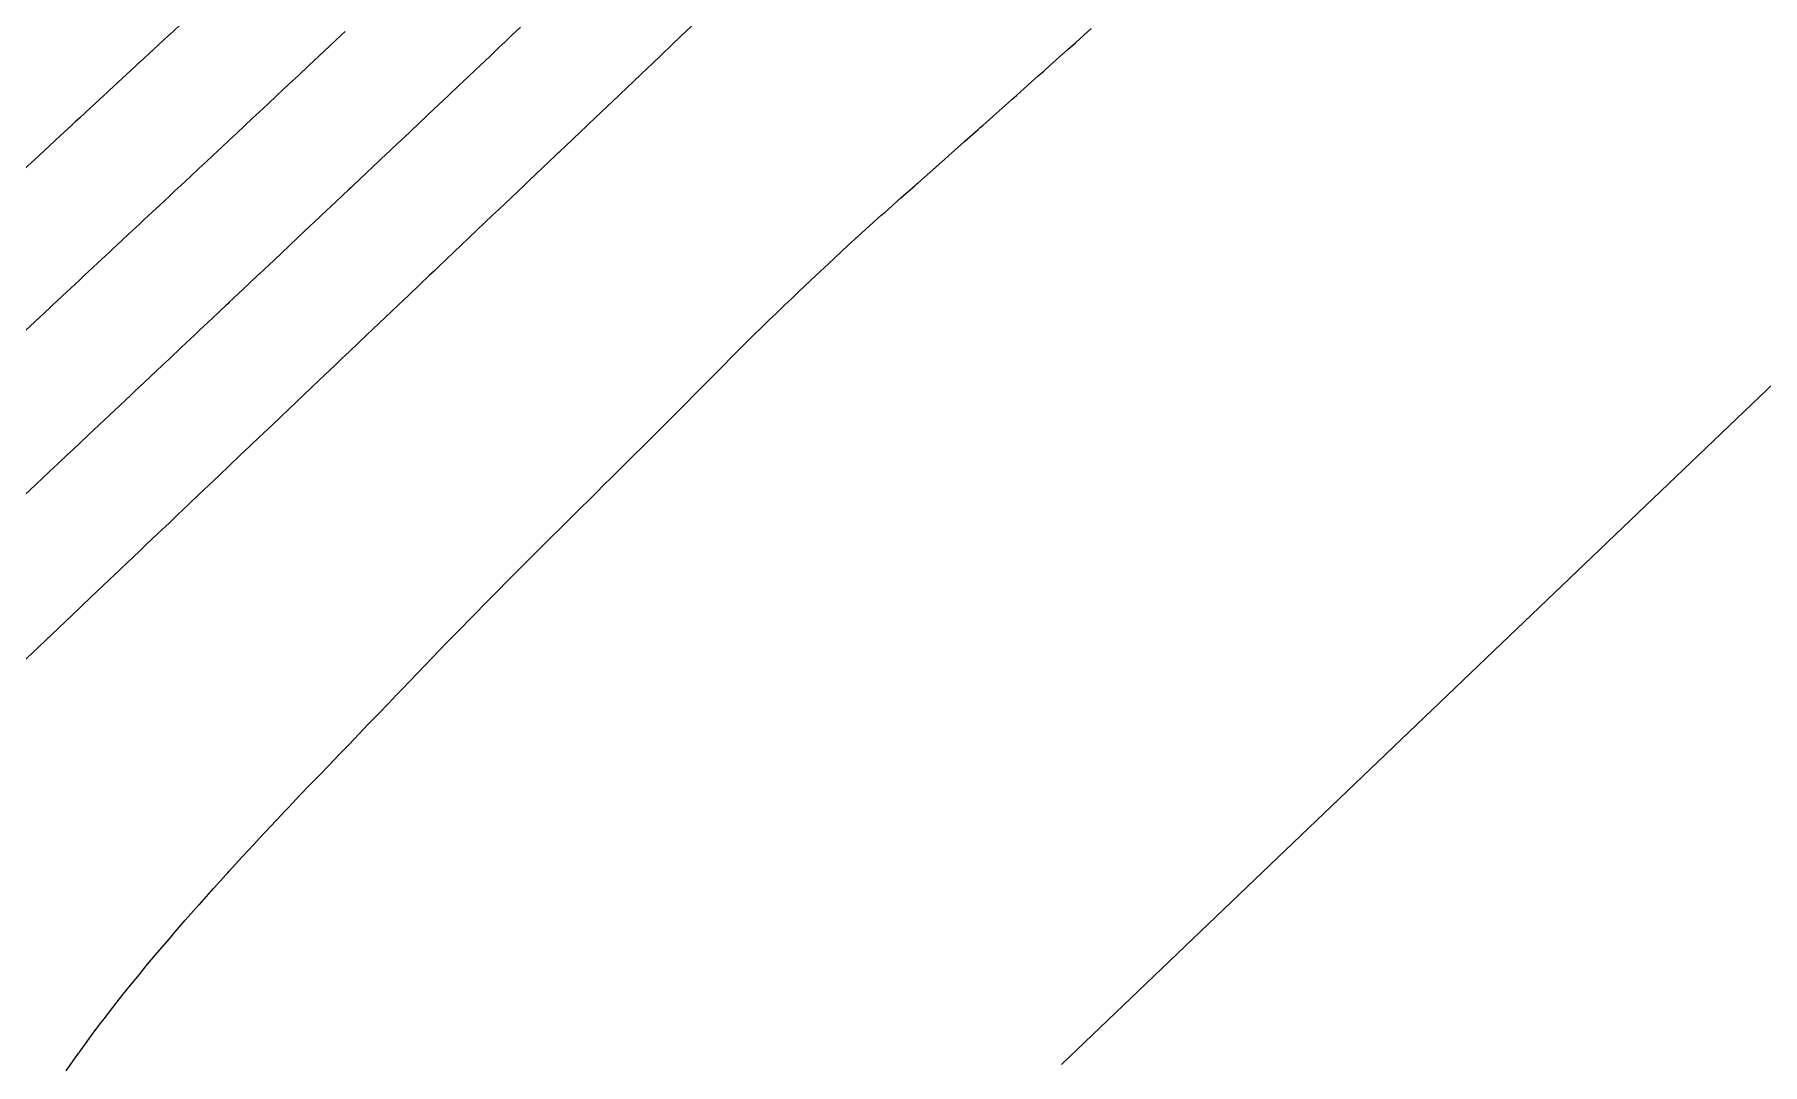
# Model space of a CAD drawing. Extents: x 6012137 to 6013842, y 2108997 to 2110704.
# Drawn here: x 6013282.2 to 6013339.9, y 2110126.3 to 2110160.6 of the extents above; entities that cross this region are included whole.
import ezdxf

# ---------------------------------------------------------------- set-up
doc = ezdxf.new("R2010")
doc.units = 0
doc.layers.get('0').update_dxf_attribs({"linetype": 'CONTINUOUS'})

msp = doc.modelspace()

# ---------------------------------------------------------------- linework, layer by layer
at = {"color": 6, "linetype": 'CONTINUOUS', "flags": 128}
for points in [[(6013287.184, 2110161.102), (6013286.681, 2110160.634), (6013286.666, 2110160.621), (6013286.65, 2110160.606), (6013286.147, 2110160.139), (6013285.681, 2110159.706), (6013285.629, 2110159.658), (6013285.573, 2110159.606), (6013285.11, 2110159.177), (6013284.681, 2110158.78), (6013284.59, 2110158.696), (6013284.493, 2110158.606), (6013284.071, 2110158.216), (6013283.681, 2110157.854), (6013283.552, 2110157.735), (6013283.413, 2110157.606), (6013283.033, 2110157.254), (6013282.681, 2110156.927), (6013282.334, 2110156.606), (6013281.681, 2110156)], [(6013298.399, 2110160.887), (6013298.104, 2110160.606), (6013297.887, 2110160.4), (6013297.681, 2110160.204), (6013297.374, 2110159.913), (6013297.051, 2110159.606), (6013296.861, 2110159.426), (6013296.681, 2110159.255), (6013296.347, 2110158.939), (6013295.995, 2110158.606), (6013295.833, 2110158.453), (6013295.681, 2110158.309), (6013295.319, 2110157.968), (6013294.936, 2110157.606), (6013294.804, 2110157.482), (6013294.681, 2110157.365), (6013294.29, 2110156.997), (6013293.876, 2110156.606), (6013293.775, 2110156.511), (6013293.681, 2110156.422), (6013293.261, 2110156.026), (6013292.816, 2110155.606), (6013292.746, 2110155.54), (6013292.681, 2110155.478), (6013292.232, 2110155.055), (6013291.757, 2110154.606), (6013291.718, 2110154.569), (6013291.681, 2110154.534), (6013291.203, 2110154.083), (6013290.698, 2110153.606), (6013290.689, 2110153.598), (6013290.681, 2110153.59), (6013290.175, 2110153.112), (6013289.681, 2110152.645), (6013289.66, 2110152.626), (6013289.639, 2110152.606), (6013289.146, 2110152.141), (6013288.681, 2110151.702), (6013288.631, 2110151.656), (6013288.578, 2110151.606), (6013288.116, 2110151.171), (6013287.681, 2110150.761), (6013287.601, 2110150.686), (6013287.516, 2110150.606), (6013287.086, 2110150.201), (6013286.681, 2110149.82), (6013286.571, 2110149.716), (6013286.454, 2110149.606), (6013286.056, 2110149.231), (6013285.681, 2110148.878), (6013285.541, 2110148.746), (6013285.392, 2110148.606), (6013285.026, 2110148.261), (6013284.681, 2110147.935), (6013284.511, 2110147.776), (6013284.331, 2110147.606), (6013283.996, 2110147.29), (6013283.681, 2110146.993), (6013283.481, 2110146.805), (6013283.27, 2110146.606), (6013282.967, 2110146.32), (6013282.681, 2110146.05), (6013282.209, 2110145.606), (6013281.681, 2110145.107)], [(6013304.24, 2110161.047), (6013303.777, 2110160.606), (6013302.781, 2110159.656), (6013302.661, 2110159.542), (6013301.717, 2110158.643), (6013301.681, 2110158.608), (6013301.68, 2110158.607), (6013301.679, 2110158.606), (6013300.681, 2110157.657), (6013300.654, 2110157.632), (6013300.627, 2110157.606), (6013299.681, 2110156.706), (6013299.629, 2110156.657), (6013299.575, 2110156.606), (6013298.681, 2110155.755), (6013298.604, 2110155.683), (6013298.523, 2110155.606), (6013297.681, 2110154.805), (6013297.579, 2110154.708), (6013297.471, 2110154.606), (6013296.681, 2110153.854), (6013296.42, 2110153.606), (6013295.681, 2110152.903), (6013295.528, 2110152.758), (6013295.368, 2110152.606), (6013294.681, 2110151.952), (6013294.503, 2110151.783), (6013294.316, 2110151.606), (6013293.681, 2110151.001), (6013293.478, 2110150.809), (6013293.265, 2110150.606), (6013292.681, 2110150.05), (6013292.453, 2110149.834), (6013292.213, 2110149.606), (6013291.681, 2110149.099), (6013291.428, 2110148.859), (6013291.162, 2110148.606), (6013290.681, 2110148.148), (6013290.403, 2110147.884), (6013290.11, 2110147.606), (6013289.681, 2110147.197), (6013289.378, 2110146.909), (6013289.059, 2110146.606), (6013288.681, 2110146.246), (6013288.352, 2110145.934), (6013288.006, 2110145.606), (6013287.823, 2110145.432), (6013287.681, 2110145.296), (6013287.326, 2110144.96), (6013286.952, 2110144.606), (6013286.681, 2110144.347), (6013286.301, 2110143.986), (6013285.899, 2110143.606), (6013285.681, 2110143.398), (6013285.275, 2110143.012), (6013284.847, 2110142.606), (6013284.681, 2110142.447), (6013284.25, 2110142.037), (6013283.795, 2110141.606), (6013283.681, 2110141.497), (6013283.224, 2110141.062), (6013282.744, 2110140.606), (6013281.705, 2110139.618)], [(6013283.239, 2110126.047), (6013283.629, 2110126.606), (6013283.651, 2110126.636), (6013283.681, 2110126.675), (6013284.071, 2110127.216), (6013284.362, 2110127.606), (6013284.5, 2110127.786), (6013284.681, 2110128.014), (6013284.937, 2110128.349), (6013285.139, 2110128.606), (6013285.381, 2110128.906), (6013285.681, 2110129.268), (6013285.831, 2110129.455), (6013285.955, 2110129.606), (6013286.286, 2110130), (6013286.681, 2110130.459), (6013286.747, 2110130.539), (6013286.804, 2110130.606), (6013287.212, 2110131.074), (6013287.681, 2110131.603), (6013287.682, 2110131.605), (6013287.683, 2110131.606), (6013288.153, 2110132.134), (6013288.58, 2110132.606), (6013288.628, 2110132.658), (6013288.681, 2110132.715), (6013289.105, 2110133.182), (6013289.496, 2110133.606), (6013289.585, 2110133.701), (6013289.681, 2110133.802), (6013290.067, 2110134.219), (6013290.431, 2110134.606), (6013290.553, 2110134.734), (6013290.681, 2110134.867), (6013291.04, 2110135.247), (6013291.383, 2110135.606), (6013291.53, 2110135.757), (6013291.681, 2110135.911), (6013292.022, 2110136.265), (6013292.351, 2110136.606), (6013292.514, 2110136.773), (6013292.681, 2110136.946), (6013293.003, 2110137.284), (6013293.311, 2110137.606), (6013293.492, 2110137.794), (6013293.681, 2110137.99), (6013293.982, 2110138.305), (6013294.271, 2110138.606), (6013294.472, 2110138.814), (6013294.681, 2110139.029), (6013294.963, 2110139.324), (6013295.235, 2110139.606), (6013295.454, 2110139.833), (6013295.681, 2110140.067), (6013295.945, 2110140.342), (6013296.201, 2110140.606), (6013296.438, 2110140.849), (6013296.681, 2110141.095), (6013296.933, 2110141.354), (6013297.18, 2110141.606), (6013297.429, 2110141.857), (6013297.681, 2110142.11), (6013297.927, 2110142.36), (6013298.171, 2110142.606), (6013298.426, 2110142.861), (6013298.681, 2110143.114), (6013298.926, 2110143.361), (6013299.171, 2110143.606), (6013299.427, 2110143.86), (6013299.681, 2110144.11), (6013299.929, 2110144.358), (6013300.179, 2110144.606), (6013300.431, 2110144.855), (6013300.681, 2110145.101), (6013300.934, 2110145.353), (6013301.188, 2110145.606), (6013301.435, 2110145.851), (6013301.681, 2110146.095), (6013301.936, 2110146.35), (6013302.192, 2110146.606), (6013302.437, 2110146.849), (6013302.681, 2110147.091), (6013302.938, 2110147.349), (6013303.194, 2110147.606), (6013303.437, 2110147.849), (6013303.681, 2110148.092), (6013303.937, 2110148.35), (6013304.191, 2110148.606), (6013304.436, 2110148.851), (6013304.681, 2110149.096), (6013304.934, 2110149.353), (6013305.183, 2110149.606), (6013305.431, 2110149.856), (6013305.681, 2110150.106), (6013305.93, 2110150.356), (6013306.184, 2110150.606), (6013306.435, 2110150.852), (6013306.681, 2110151.09), (6013306.943, 2110151.344), (6013307.217, 2110151.606), (6013307.453, 2110151.833), (6013307.681, 2110152.049), (6013308.27, 2110152.606), (6013308.681, 2110152.992), (6013309.343, 2110153.606), (6013309.681, 2110153.917), (6013310.041, 2110154.245), (6013310.445, 2110154.606), (6013310.569, 2110154.717), (6013310.681, 2110154.817), (6013311.1, 2110155.187), (6013311.575, 2110155.606), (6013311.631, 2110155.656), (6013311.681, 2110155.7), (6013312.161, 2110156.125), (6013312.681, 2110156.586), (6013312.691, 2110156.595), (6013312.703, 2110156.606), (6013313.221, 2110157.066), (6013313.681, 2110157.475), (6013313.75, 2110157.536), (6013313.829, 2110157.606), (6013314.279, 2110158.007), (6013314.681, 2110158.365), (6013314.808, 2110158.478), (6013314.953, 2110158.606), (6013315.337, 2110158.949), (6013315.681, 2110159.257), (6013315.866, 2110159.421), (6013316.074, 2110159.606), (6013316.394, 2110159.893), (6013316.681, 2110160.15), (6013316.922, 2110160.365), (6013317.193, 2110160.606), (6013317.45, 2110160.837)], [(6013292.545, 2110160.742), (6013292.401, 2110160.606), (6013292.03, 2110160.257), (6013291.681, 2110159.928), (6013291.514, 2110159.772), (6013291.337, 2110159.606), (6013290.998, 2110159.288), (6013290.681, 2110158.99), (6013290.482, 2110158.805), (6013290.27, 2110158.606), (6013289.966, 2110158.321), (6013289.681, 2110158.054), (6013289.449, 2110157.837), (6013289.202, 2110157.606), (6013288.933, 2110157.353), (6013288.681, 2110157.117), (6013288.417, 2110156.87), (6013288.135, 2110156.606), (6013287.9, 2110156.386), (6013287.681, 2110156.181), (6013287.383, 2110155.903), (6013287.064, 2110155.606), (6013286.866, 2110155.421), (6013286.681, 2110155.247), (6013286.349, 2110154.938), (6013285.993, 2110154.606), (6013285.832, 2110154.455), (6013285.681, 2110154.314), (6013285.315, 2110153.972), (6013284.923, 2110153.606), (6013284.798, 2110153.489), (6013284.681, 2110153.38), (6013284.281, 2110153.006), (6013283.852, 2110152.606), (6013283.764, 2110152.523), (6013283.681, 2110152.445), (6013283.247, 2110152.04), (6013282.783, 2110151.606), (6013282.73, 2110151.557), (6013282.681, 2110151.51), (6013281.713, 2110150.606)], [(6013344.817, 2110153.391), (6013344.817, 2110153.391), (6013330.637, 2110139.827), (6013330.637, 2110139.827), (6013330.637, 2110139.827), (6013330.637, 2110139.827), (6013330.637, 2110139.827), (6013330.637, 2110139.827), (6013330.637, 2110139.827)], [(6013330.637, 2110139.827), (6013316.456, 2110126.263), (6013316.456, 2110126.263), (6013316.456, 2110126.263), (6013316.456, 2110126.263)], [(6013330.637, 2110139.827), (6013330.637, 2110139.827), (6013330.637, 2110139.827)]]:
    msp.add_lwpolyline(points, dxfattribs=at)

doc.saveas('drawing.dxf')
